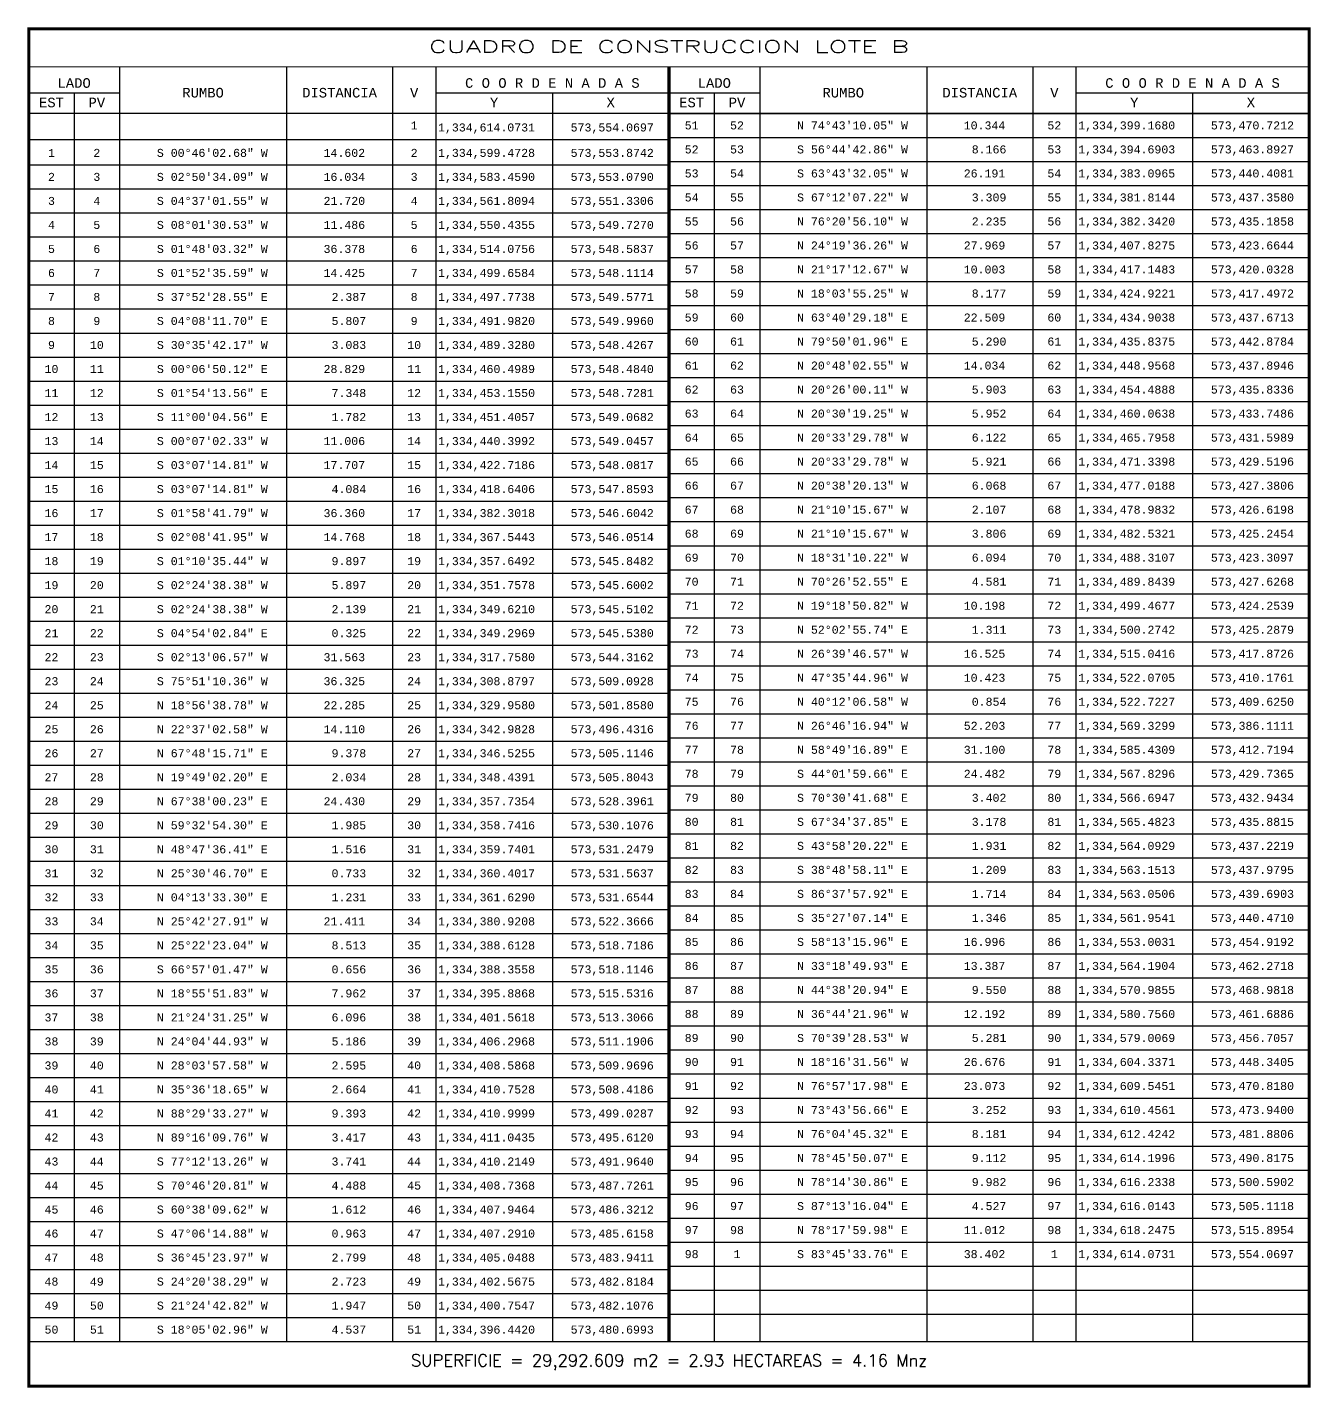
# Model space of a CAD drawing. Header units: millimetres. Extents: x -3245 to 2970, y 1153 to 3965.
# Drawn here: x 2569.5 to 2970.3, y 2570.7 to 2995.6 of the extents above; entities that cross this region are included whole.
import ezdxf
from ezdxf.enums import TextEntityAlignment as Align

# ---------------------------------------------------------------- set-up
doc = ezdxf.new("R2010")
doc.units = ezdxf.units.MM
for name, color, linetype in [('CVL_CUADCON', 1, 'Continuous'), ('CVL_CUADCON_LIN', 8, 'Continuous'), ('CVL_CUADCON_TIT', 1, 'Continuous'), ('CVL_CUADCON_TX', 2, 'Continuous')]:
    doc.layers.add(name, color=color, linetype=linetype)
doc.styles.add('HUECA1', font='HUECA1.shx')
doc.styles.add('MONOTXT4', font='MONOTXT4.shx')

msp = doc.modelspace()

# ---------------------------------------------------------------- linework, layer by layer
at = {"layer": 'CVL_CUADCON', "color": 1, "linetype": 'Continuous', "flags": 128}
for points, const_width in [([(2569.9599, 2585.1139), (2569.9599, 2995.1139), (2769.8924, 2995.1139)], 1), ([(2769.8924, 2995.1139), (2969.8249, 2995.1139), (2969.8249, 2968.6964)], 1), ([(2569.9599, 2983.2414), (2769.8924, 2983.2414)], 0.375), ([(2769.8924, 2968.6964), (2769.8924, 2983.2414)], 1), ([(2769.8924, 2983.2414), (2769.8924, 2585.1139)], 1), ([(2769.8924, 2983.2414), (2969.8249, 2983.2414)], 0.375), ([(2969.8249, 2968.6964), (2969.8249, 2571.1964), (2569.9599, 2571.1964), (2569.9599, 2585.1139)], 1), ([(2569.9599, 2968.6964), (2769.8924, 2968.6964)], 0.375), ([(2769.8924, 2594.7789), (2769.8924, 2968.6964)], 1), ([(2769.8924, 2968.6964), (2969.8249, 2968.6964)], 0.375), ([(2569.9599, 2585.1139), (2969.8249, 2585.1139)], 0.375)]:
    msp.add_lwpolyline(points, dxfattribs=dict(at, const_width=const_width))
at = {"layer": 'CVL_CUADCON_LIN', "color": 8, "linetype": 'Continuous'}
for p, q in [((2598.2824, 2983.2414), (2598.2824, 2585.1139)), ((2650.4599, 2983.2414), (2650.4599, 2585.1139)), ((2683.5674, 2983.2414), (2683.5674, 2585.1139)), ((2697.0324, 2983.2414), (2697.0324, 2585.1139)), ((2798.2149, 2983.2414), (2798.2149, 2968.6964)), ((2850.3924, 2983.2414), (2850.3924, 2968.6964)), ((2883.4999, 2983.2414), (2883.4999, 2968.6964)), ((2896.9649, 2983.2414), (2896.9649, 2968.6964)), ((2569.9599, 2975.1714), (2598.2824, 2975.1714)), ((2584.1099, 2975.1714), (2584.1099, 2585.1139)), ((2697.0324, 2975.1714), (2769.8924, 2975.1714)), ((2733.4624, 2975.1714), (2733.4624, 2585.1139)), ((2769.8924, 2975.1714), (2798.2149, 2975.1714)), ((2784.0424, 2975.1714), (2784.0424, 2968.6964)), ((2896.9649, 2975.1714), (2969.8249, 2975.1714)), ((2933.3949, 2975.1714), (2933.3949, 2968.6964)), ((2769.8924, 2968.6964), (2969.8249, 2968.6964)), ((2784.0424, 2968.6964), (2784.0424, 2585.1139)), ((2798.2149, 2968.6964), (2798.2149, 2585.1139)), ((2850.3924, 2968.6964), (2850.3924, 2585.1139)), ((2883.4999, 2968.6964), (2883.4999, 2585.1139)), ((2896.9649, 2968.6964), (2896.9649, 2585.1139)), ((2933.3949, 2968.6964), (2933.3949, 2585.1139)), ((2569.9599, 2960.5589), (2769.8924, 2960.5589)), ((2769.8924, 2961.1964), (2969.8249, 2961.1964)), ((2769.8924, 2953.6964), (2969.8249, 2953.6964)), ((2569.9599, 2952.6139), (2769.8924, 2952.6139)), ((2569.9599, 2945.1139), (2769.8924, 2945.1139)), ((2769.8924, 2946.1964), (2969.8249, 2946.1964)), ((2569.9599, 2937.6139), (2769.8924, 2937.6139)), ((2769.8924, 2938.6964), (2969.8249, 2938.6964)), ((2569.9599, 2930.1139), (2769.8924, 2930.1139)), ((2769.8924, 2931.1964), (2969.8249, 2931.1964)), ((2769.8924, 2923.6964), (2969.8249, 2923.6964)), ((2569.9599, 2922.6139), (2769.8924, 2922.6139)), ((2569.9599, 2915.1139), (2769.8924, 2915.1139)), ((2769.8924, 2916.1964), (2969.8249, 2916.1964)), ((2569.9599, 2907.6139), (2769.8924, 2907.6139)), ((2769.8924, 2908.6964), (2969.8249, 2908.6964)), ((2569.9599, 2900.1139), (2769.8924, 2900.1139)), ((2769.8924, 2901.1964), (2969.8249, 2901.1964)), ((2769.8924, 2893.6964), (2969.8249, 2893.6964)), ((2569.9599, 2892.6139), (2769.8924, 2892.6139)), ((2769.8924, 2886.1964), (2969.8249, 2886.1964)), ((2569.9599, 2885.1139), (2769.8924, 2885.1139)), ((2569.9599, 2877.6139), (2769.8924, 2877.6139)), ((2769.8924, 2878.6964), (2969.8249, 2878.6964)), ((2569.9599, 2870.1139), (2769.8924, 2870.1139)), ((2769.8924, 2871.1964), (2969.8249, 2871.1964)), ((2569.9599, 2862.6139), (2769.8924, 2862.6139)), ((2769.8924, 2863.6964), (2969.8249, 2863.6964)), ((2769.8924, 2856.1964), (2969.8249, 2856.1964)), ((2569.9599, 2855.1139), (2769.8924, 2855.1139)), ((2569.9599, 2847.6139), (2769.8924, 2847.6139)), ((2769.8924, 2848.6964), (2969.8249, 2848.6964)), ((2569.9599, 2840.1139), (2769.8924, 2840.1139)), ((2769.8924, 2841.1964), (2969.8249, 2841.1964)), ((2569.9599, 2832.6139), (2769.8924, 2832.6139)), ((2769.8924, 2833.6964), (2969.8249, 2833.6964)), ((2769.8924, 2826.1964), (2969.8249, 2826.1964)), ((2569.9599, 2825.1139), (2769.8924, 2825.1139)), ((2569.9599, 2817.6139), (2769.8924, 2817.6139)), ((2769.8924, 2818.6964), (2969.8249, 2818.6964)), ((2569.9599, 2810.1139), (2769.8924, 2810.1139)), ((2769.8924, 2811.1964), (2969.8249, 2811.1964)), ((2569.9599, 2802.6139), (2769.8924, 2802.6139)), ((2769.8924, 2803.6964), (2969.8249, 2803.6964)), ((2769.8924, 2796.1964), (2969.8249, 2796.1964)), ((2569.9599, 2795.1139), (2769.8924, 2795.1139)), ((2569.9599, 2787.6139), (2769.8924, 2787.6139)), ((2769.8924, 2788.6964), (2969.8249, 2788.6964)), ((2569.9599, 2780.1139), (2769.8924, 2780.1139)), ((2769.8924, 2781.1964), (2969.8249, 2781.1964)), ((2569.9599, 2772.6139), (2769.8924, 2772.6139)), ((2769.8924, 2773.6964), (2969.8249, 2773.6964)), ((2569.9599, 2765.1139), (2769.8924, 2765.1139)), ((2769.8924, 2766.1964), (2969.8249, 2766.1964)), ((2769.8924, 2758.6964), (2969.8249, 2758.6964)), ((2569.9599, 2757.6139), (2769.8924, 2757.6139)), ((2569.9599, 2750.1139), (2769.8924, 2750.1139)), ((2769.8924, 2751.1964), (2969.8249, 2751.1964)), ((2569.9599, 2742.6139), (2769.8924, 2742.6139)), ((2769.8924, 2743.6964), (2969.8249, 2743.6964)), ((2569.9599, 2735.1139), (2769.8924, 2735.1139)), ((2769.8924, 2736.1964), (2969.8249, 2736.1964)), ((2769.8924, 2728.6964), (2969.8249, 2728.6964)), ((2569.9599, 2727.6139), (2769.8924, 2727.6139)), ((2569.9599, 2720.1139), (2769.8924, 2720.1139)), ((2769.8924, 2721.1964), (2969.8249, 2721.1964)), ((2569.9599, 2712.6139), (2769.8924, 2712.6139)), ((2769.8924, 2713.6964), (2969.8249, 2713.6964)), ((2569.9599, 2705.1139), (2769.8924, 2705.1139)), ((2769.8924, 2706.1964), (2969.8249, 2706.1964)), ((2769.8924, 2698.6964), (2969.8249, 2698.6964)), ((2569.9599, 2697.6139), (2769.8924, 2697.6139)), ((2569.9599, 2690.1139), (2769.8924, 2690.1139)), ((2769.8924, 2691.1964), (2969.8249, 2691.1964)), ((2569.9599, 2682.6139), (2769.8924, 2682.6139)), ((2769.8924, 2683.6964), (2969.8249, 2683.6964)), ((2569.9599, 2675.1139), (2769.8924, 2675.1139)), ((2769.8924, 2676.1964), (2969.8249, 2676.1964)), ((2769.8924, 2668.6964), (2969.8249, 2668.6964)), ((2569.9599, 2667.6139), (2769.8924, 2667.6139)), ((2569.9599, 2660.1139), (2769.8924, 2660.1139)), ((2769.8924, 2661.1964), (2969.8249, 2661.1964)), ((2569.9599, 2652.6139), (2769.8924, 2652.6139)), ((2769.8924, 2653.6964), (2969.8249, 2653.6964)), ((2569.9599, 2645.1139), (2769.8924, 2645.1139)), ((2769.8924, 2646.1964), (2969.8249, 2646.1964)), ((2569.9599, 2637.6139), (2769.8924, 2637.6139)), ((2769.8924, 2638.6964), (2969.8249, 2638.6964)), ((2769.8924, 2631.1964), (2969.8249, 2631.1964)), ((2569.9599, 2630.1139), (2769.8924, 2630.1139)), ((2569.9599, 2622.6139), (2769.8924, 2622.6139)), ((2769.8924, 2623.6964), (2969.8249, 2623.6964)), ((2569.9599, 2615.1139), (2769.8924, 2615.1139)), ((2769.8924, 2616.1964), (2969.8249, 2616.1964)), ((2569.9599, 2607.6139), (2769.8924, 2607.6139)), ((2769.8924, 2608.6964), (2969.8249, 2608.6964)), ((2769.8924, 2601.1964), (2969.8249, 2601.1964)), ((2569.9599, 2600.1139), (2769.8924, 2600.1139)), ((2569.9599, 2592.6139), (2769.8924, 2592.6139)), ((2769.8924, 2593.6964), (2969.8249, 2593.6964)), ((2569.9599, 2585.1139), (2769.8924, 2585.1139)), ((2569.9599, 2585.1139), (2769.8924, 2585.1139))]:
    msp.add_line(p, q, dxfattribs=at)

# ---------------------------------------------------------------- texts
at = {"layer": 'CVL_CUADCON_TIT', "color": 1, "style": 'HUECA1', "width": 1.353592}
msp.add_text('CUADRO DE CONSTRUCCION LOTE B', height=3.75, dxfattribs=at).set_placement((2694.9261, 2987.6889), (2844.8586, 2987.6889), align=Align.FIT)
at = {"layer": 'CVL_CUADCON_TIT', "color": 1, "style": 'MONOTXT4'}
for s, p in [('LADO', (2584.1099, 2976.6939)), ('C O O R D E N A D A S', (2733.4599, 2976.6939)), ('LADO', (2784.0424, 2976.6939)), ('C O O R D E N A D A S', (2933.3924, 2976.6939)), ('EST', (2577.0349, 2970.6039)), ('PV', (2591.2099, 2970.6039)), ('Y', (2715.2599, 2970.6039)), ('X', (2751.6849, 2970.6039)), ('EST', (2776.9674, 2970.6039)), ('PV', (2791.1424, 2970.6039)), ('Y', (2915.1924, 2970.6039)), ('X', (2951.6174, 2970.6039))]:
    msp.add_text(s, height=3, dxfattribs=at).set_placement(p, align=Align.CENTER)
at = {"layer": 'CVL_CUADCON_TIT', "color": 1}
for s, height, style, p in [('RUMBO', 3, 'MONOTXT4', (2624.3849, 2975.1639)), ('DISTANCIA', 3, 'MONOTXT4', (2667.0099, 2975.1639)), ('V', 3, 'MONOTXT4', (2690.3099, 2975.1639)), ('RUMBO', 3, 'MONOTXT4', (2824.3174, 2975.1639)), ('DISTANCIA', 3, 'MONOTXT4', (2866.9424, 2975.1639)), ('V', 3, 'MONOTXT4', (2890.2424, 2975.1639)), ('SUPERFICIE = 29,292.609 m2 = 2.93 HECTAREAS = 4.16 Mnz', 3.75, 'HUECA1', (2769.8924, 2578.6964))]:
    msp.add_text(s, height=height, dxfattribs=dict(at, style=style)).set_placement(p, align=Align.MIDDLE)
at = {"layer": 'CVL_CUADCON_TX', "color": 2, "style": 'MONOTXT4'}
for s, p in [('1', (2690.2999, 2963.6839)), ('51', (2776.9674, 2963.6964)), ('52', (2791.1286, 2963.6964)), ('52', (2890.2324, 2963.6964)), ('1', (2577.0349, 2955.1139)), ('2', (2591.1961, 2955.1139)), ('2', (2690.2999, 2955.1139)), ('52', (2776.9674, 2956.1964)), ('53', (2791.1286, 2956.1964)), ('53', (2890.2324, 2956.1964)), ('2', (2577.0349, 2947.6139)), ('3', (2591.1961, 2947.6139)), ('3', (2690.2999, 2947.6139)), ('53', (2776.9674, 2948.6964)), ('54', (2791.1286, 2948.6964)), ('54', (2890.2324, 2948.6964)), ('3', (2577.0349, 2940.1139)), ('4', (2591.1961, 2940.1139)), ('4', (2690.2999, 2940.1139)), ('54', (2776.9674, 2941.1964)), ('55', (2791.1286, 2941.1964)), ('55', (2890.2324, 2941.1964)), ('55', (2776.9674, 2933.6964)), ('56', (2791.1286, 2933.6964)), ('56', (2890.2324, 2933.6964)), ('4', (2577.0349, 2932.6139)), ('5', (2591.1961, 2932.6139)), ('5', (2690.2999, 2932.6139)), ('56', (2776.9674, 2926.1964)), ('57', (2791.1286, 2926.1964)), ('57', (2890.2324, 2926.1964)), ('5', (2577.0349, 2925.1139)), ('6', (2591.1961, 2925.1139)), ('6', (2690.2999, 2925.1139)), ('6', (2577.0349, 2917.6139)), ('7', (2591.1961, 2917.6139)), ('7', (2690.2999, 2917.6139)), ('57', (2776.9674, 2918.6964)), ('58', (2791.1286, 2918.6964)), ('58', (2890.2324, 2918.6964)), ('7', (2577.0349, 2910.1139)), ('8', (2591.1961, 2910.1139)), ('8', (2690.2999, 2910.1139)), ('58', (2776.9674, 2911.1964)), ('59', (2791.1286, 2911.1964)), ('59', (2890.2324, 2911.1964)), ('8', (2577.0349, 2902.6139)), ('9', (2591.1961, 2902.6139)), ('9', (2690.2999, 2902.6139)), ('59', (2776.9674, 2903.6964)), ('60', (2791.1286, 2903.6964)), ('60', (2890.2324, 2903.6964)), ('60', (2776.9674, 2896.1964)), ('61', (2791.1286, 2896.1964)), ('61', (2890.2324, 2896.1964)), ('9', (2577.0349, 2895.1139)), ('10', (2591.1961, 2895.1139)), ('10', (2690.2999, 2895.1139)), ('10', (2577.0349, 2887.6139)), ('11', (2591.1961, 2887.6139)), ('11', (2690.2999, 2887.6139)), ('61', (2776.9674, 2888.6964)), ('62', (2791.1286, 2888.6964)), ('62', (2890.2324, 2888.6964)), ('11', (2577.0349, 2880.1139)), ('12', (2591.1961, 2880.1139)), ('12', (2690.2999, 2880.1139)), ('62', (2776.9674, 2881.1964)), ('63', (2791.1286, 2881.1964)), ('63', (2890.2324, 2881.1964)), ('12', (2577.0349, 2872.6139)), ('13', (2591.1961, 2872.6139)), ('13', (2690.2999, 2872.6139)), ('63', (2776.9674, 2873.6964)), ('64', (2791.1286, 2873.6964)), ('64', (2890.2324, 2873.6964)), ('64', (2776.9674, 2866.1964)), ('65', (2791.1286, 2866.1964)), ('65', (2890.2324, 2866.1964)), ('13', (2577.0349, 2865.1139)), ('14', (2591.1961, 2865.1139)), ('14', (2690.2999, 2865.1139)), ('14', (2577.0349, 2857.6139)), ('15', (2591.1961, 2857.6139)), ('15', (2690.2999, 2857.6139)), ('65', (2776.9674, 2858.6964)), ('66', (2791.1286, 2858.6964)), ('66', (2890.2324, 2858.6964)), ('15', (2577.0349, 2850.1139)), ('16', (2591.1961, 2850.1139)), ('16', (2690.2999, 2850.1139)), ('66', (2776.9674, 2851.1964)), ('67', (2791.1286, 2851.1964)), ('67', (2890.2324, 2851.1964)), ('16', (2577.0349, 2842.6139)), ('17', (2591.1961, 2842.6139)), ('17', (2690.2999, 2842.6139)), ('67', (2776.9674, 2843.6964)), ('68', (2791.1286, 2843.6964)), ('68', (2890.2324, 2843.6964)), ('68', (2776.9674, 2836.1964)), ('69', (2791.1286, 2836.1964)), ('69', (2890.2324, 2836.1964)), ('17', (2577.0349, 2835.1139)), ('18', (2591.1961, 2835.1139)), ('18', (2690.2999, 2835.1139)), ('18', (2577.0349, 2827.6139)), ('19', (2591.1961, 2827.6139)), ('19', (2690.2999, 2827.6139)), ('69', (2776.9674, 2828.6964)), ('70', (2791.1286, 2828.6964)), ('70', (2890.2324, 2828.6964)), ('19', (2577.0349, 2820.1139)), ('20', (2591.1961, 2820.1139)), ('20', (2690.2999, 2820.1139)), ('70', (2776.9674, 2821.1964)), ('71', (2791.1286, 2821.1964)), ('71', (2890.2324, 2821.1964)), ('20', (2577.0349, 2812.6139)), ('21', (2591.1961, 2812.6139)), ('21', (2690.2999, 2812.6139)), ('71', (2776.9674, 2813.6964)), ('72', (2791.1286, 2813.6964)), ('72', (2890.2324, 2813.6964)), ('72', (2776.9674, 2806.1964)), ('73', (2791.1286, 2806.1964)), ('73', (2890.2324, 2806.1964)), ('21', (2577.0349, 2805.1139)), ('22', (2591.1961, 2805.1139)), ('22', (2690.2999, 2805.1139)), ('73', (2776.9674, 2798.6964)), ('74', (2791.1286, 2798.6964)), ('74', (2890.2324, 2798.6964)), ('22', (2577.0349, 2797.6139)), ('23', (2591.1961, 2797.6139)), ('23', (2690.2999, 2797.6139)), ('23', (2577.0349, 2790.1139)), ('24', (2591.1961, 2790.1139)), ('24', (2690.2999, 2790.1139)), ('74', (2776.9674, 2791.1964)), ('75', (2791.1286, 2791.1964)), ('75', (2890.2324, 2791.1964)), ('24', (2577.0349, 2782.6139)), ('25', (2591.1961, 2782.6139)), ('25', (2690.2999, 2782.6139)), ('75', (2776.9674, 2783.6964)), ('76', (2791.1286, 2783.6964)), ('76', (2890.2324, 2783.6964)), ('25', (2577.0349, 2775.1139)), ('26', (2591.1961, 2775.1139)), ('26', (2690.2999, 2775.1139)), ('76', (2776.9674, 2776.1964)), ('77', (2791.1286, 2776.1964)), ('77', (2890.2324, 2776.1964)), ('77', (2776.9674, 2768.6964)), ('78', (2791.1286, 2768.6964)), ('78', (2890.2324, 2768.6964)), ('26', (2577.0349, 2767.6139)), ('27', (2591.1961, 2767.6139)), ('27', (2690.2999, 2767.6139)), ('27', (2577.0349, 2760.1139)), ('28', (2591.1961, 2760.1139)), ('28', (2690.2999, 2760.1139)), ('78', (2776.9674, 2761.1964)), ('79', (2791.1286, 2761.1964)), ('79', (2890.2324, 2761.1964)), ('28', (2577.0349, 2752.6139)), ('29', (2591.1961, 2752.6139)), ('29', (2690.2999, 2752.6139)), ('79', (2776.9674, 2753.6964)), ('80', (2791.1286, 2753.6964)), ('80', (2890.2324, 2753.6964)), ('29', (2577.0349, 2745.1139)), ('30', (2591.1961, 2745.1139)), ('30', (2690.2999, 2745.1139)), ('80', (2776.9674, 2746.1964)), ('81', (2791.1286, 2746.1964)), ('81', (2890.2324, 2746.1964)), ('81', (2776.9674, 2738.6964)), ('82', (2791.1286, 2738.6964)), ('82', (2890.2324, 2738.6964)), ('30', (2577.0349, 2737.6139)), ('31', (2591.1961, 2737.6139)), ('31', (2690.2999, 2737.6139)), ('31', (2577.0349, 2730.1139)), ('32', (2591.1961, 2730.1139)), ('32', (2690.2999, 2730.1139)), ('82', (2776.9674, 2731.1964)), ('83', (2791.1286, 2731.1964)), ('83', (2890.2324, 2731.1964)), ('32', (2577.0349, 2722.6139)), ('33', (2591.1961, 2722.6139)), ('33', (2690.2999, 2722.6139)), ('83', (2776.9674, 2723.6964)), ('84', (2791.1286, 2723.6964)), ('84', (2890.2324, 2723.6964)), ('33', (2577.0349, 2715.1139)), ('34', (2591.1961, 2715.1139)), ('34', (2690.2999, 2715.1139)), ('84', (2776.9674, 2716.1964)), ('85', (2791.1286, 2716.1964)), ('85', (2890.2324, 2716.1964)), ('85', (2776.9674, 2708.6964)), ('86', (2791.1286, 2708.6964)), ('86', (2890.2324, 2708.6964)), ('34', (2577.0349, 2707.6139)), ('35', (2591.1961, 2707.6139)), ('35', (2690.2999, 2707.6139)), ('35', (2577.0349, 2700.1139)), ('36', (2591.1961, 2700.1139)), ('36', (2690.2999, 2700.1139)), ('86', (2776.9674, 2701.1964)), ('87', (2791.1286, 2701.1964)), ('87', (2890.2324, 2701.1964)), ('36', (2577.0349, 2692.6139)), ('37', (2591.1961, 2692.6139)), ('37', (2690.2999, 2692.6139)), ('87', (2776.9674, 2693.6964)), ('88', (2791.1286, 2693.6964)), ('88', (2890.2324, 2693.6964)), ('37', (2577.0349, 2685.1139)), ('38', (2591.1961, 2685.1139)), ('38', (2690.2999, 2685.1139)), ('88', (2776.9674, 2686.1964)), ('89', (2791.1286, 2686.1964)), ('89', (2890.2324, 2686.1964)), ('89', (2776.9674, 2678.6964)), ('90', (2791.1286, 2678.6964)), ('90', (2890.2324, 2678.6964)), ('38', (2577.0349, 2677.6139)), ('39', (2591.1961, 2677.6139)), ('39', (2690.2999, 2677.6139)), ('90', (2776.9674, 2671.1964)), ('91', (2791.1286, 2671.1964)), ('91', (2890.2324, 2671.1964)), ('39', (2577.0349, 2670.1139)), ('40', (2591.1961, 2670.1139)), ('40', (2690.2999, 2670.1139)), ('40', (2577.0349, 2662.6139)), ('41', (2591.1961, 2662.6139)), ('41', (2690.2999, 2662.6139)), ('91', (2776.9674, 2663.6964)), ('92', (2791.1286, 2663.6964)), ('92', (2890.2324, 2663.6964)), ('41', (2577.0349, 2655.1139)), ('42', (2591.1961, 2655.1139)), ('42', (2690.2999, 2655.1139)), ('92', (2776.9674, 2656.1964)), ('93', (2791.1286, 2656.1964)), ('93', (2890.2324, 2656.1964)), ('42', (2577.0349, 2647.6139)), ('43', (2591.1961, 2647.6139)), ('43', (2690.2999, 2647.6139)), ('93', (2776.9674, 2648.6964)), ('94', (2791.1286, 2648.6964)), ('94', (2890.2324, 2648.6964)), ('94', (2776.9674, 2641.1964)), ('95', (2791.1286, 2641.1964)), ('95', (2890.2324, 2641.1964)), ('43', (2577.0349, 2640.1139)), ('44', (2591.1961, 2640.1139)), ('44', (2690.2999, 2640.1139)), ('44', (2577.0349, 2632.6139)), ('45', (2591.1961, 2632.6139)), ('45', (2690.2999, 2632.6139)), ('95', (2776.9674, 2633.6964)), ('96', (2791.1286, 2633.6964)), ('96', (2890.2324, 2633.6964)), ('45', (2577.0349, 2625.1139)), ('46', (2591.1961, 2625.1139)), ('46', (2690.2999, 2625.1139)), ('96', (2776.9674, 2626.1964)), ('97', (2791.1286, 2626.1964)), ('97', (2890.2324, 2626.1964)), ('46', (2577.0349, 2617.6139)), ('47', (2591.1961, 2617.6139)), ('47', (2690.2999, 2617.6139)), ('97', (2776.9674, 2618.6964)), ('98', (2791.1286, 2618.6964)), ('98', (2890.2324, 2618.6964)), ('98', (2776.9674, 2611.1964)), ('1', (2791.1286, 2611.1964)), ('1', (2890.2324, 2611.1964)), ('47', (2577.0349, 2610.1139)), ('48', (2591.1961, 2610.1139)), ('48', (2690.2999, 2610.1139)), ('48', (2577.0349, 2602.6139)), ('49', (2591.1961, 2602.6139)), ('49', (2690.2999, 2602.6139)), ('49', (2577.0349, 2595.1139)), ('50', (2591.1961, 2595.1139)), ('50', (2690.2999, 2595.1139)), ('50', (2577.0349, 2587.6139)), ('51', (2591.1961, 2587.6139)), ('51', (2690.2999, 2587.6139))]:
    msp.add_text(s, height=2.5, dxfattribs=at).set_placement(p, align=Align.CENTER)
for s, p in [('N 74%%d43\'10.05" W', (2809.8924, 2963.6964)), ('10.344', (2861.9424, 2963.6964)), ('1,334,399.1680', (2897.6924, 2963.6964)), ('573,470.7212', (2939.1174, 2963.6964)), ('1,334,614.0731', (2697.7599, 2963.0589)), ('573,554.0697', (2739.1849, 2963.0589)), ('S 00%%d46\'02.68" W', (2609.9599, 2955.1139)), ('14.602', (2662.0099, 2955.1139)), ('1,334,599.4728', (2697.7599, 2955.1139)), ('573,553.8742', (2739.1849, 2955.1139)), ('S 56%%d44\'42.86" W', (2809.8924, 2956.1964)), ('8.166', (2864.4424, 2956.1964)), ('1,334,394.6903', (2897.6924, 2956.1964)), ('573,463.8927', (2939.1174, 2956.1964)), ('S 02%%d50\'34.09" W', (2609.9599, 2947.6139)), ('16.034', (2662.0099, 2947.6139)), ('1,334,583.4590', (2697.7599, 2947.6139)), ('573,553.0790', (2739.1849, 2947.6139)), ('S 63%%d43\'32.05" W', (2809.8924, 2948.6964)), ('26.191', (2861.9424, 2948.6964)), ('1,334,383.0965', (2897.6924, 2948.6964)), ('573,440.4081', (2939.1174, 2948.6964)), ('S 04%%d37\'01.55" W', (2609.9599, 2940.1139)), ('21.720', (2662.0099, 2940.1139)), ('1,334,561.8094', (2697.7599, 2940.1139)), ('573,551.3306', (2739.1849, 2940.1139)), ('S 67%%d12\'07.22" W', (2809.8924, 2941.1964)), ('3.309', (2864.4424, 2941.1964)), ('1,334,381.8144', (2897.6924, 2941.1964)), ('573,437.3580', (2939.1174, 2941.1964)), ('N 76%%d20\'56.10" W', (2809.8924, 2933.6964)), ('2.235', (2864.4424, 2933.6964)), ('1,334,382.3420', (2897.6924, 2933.6964)), ('573,435.1858', (2939.1174, 2933.6964)), ('S 08%%d01\'30.53" W', (2609.9599, 2932.6139)), ('11.486', (2662.0099, 2932.6139)), ('1,334,550.4355', (2697.7599, 2932.6139)), ('573,549.7270', (2739.1849, 2932.6139)), ('S 01%%d48\'03.32" W', (2609.9599, 2925.1139)), ('N 24%%d19\'36.26" W', (2809.8924, 2926.1964)), ('27.969', (2861.9424, 2926.1964)), ('1,334,407.8275', (2897.6924, 2926.1964)), ('573,423.6644', (2939.1174, 2926.1964)), ('36.378', (2662.0099, 2925.1139)), ('1,334,514.0756', (2697.7599, 2925.1139)), ('573,548.5837', (2739.1849, 2925.1139)), ('S 01%%d52\'35.59" W', (2609.9599, 2917.6139)), ('14.425', (2662.0099, 2917.6139)), ('1,334,499.6584', (2697.7599, 2917.6139)), ('573,548.1114', (2739.1849, 2917.6139)), ('N 21%%d17\'12.67" W', (2809.8924, 2918.6964)), ('10.003', (2861.9424, 2918.6964)), ('1,334,417.1483', (2897.6924, 2918.6964)), ('573,420.0328', (2939.1174, 2918.6964)), ('S 37%%d52\'28.55" E', (2609.9599, 2910.1139)), ('2.387', (2664.5099, 2910.1139)), ('1,334,497.7738', (2697.7599, 2910.1139)), ('573,549.5771', (2739.1849, 2910.1139)), ('N 18%%d03\'55.25" W', (2809.8924, 2911.1964)), ('8.177', (2864.4424, 2911.1964)), ('1,334,424.9221', (2897.6924, 2911.1964)), ('573,417.4972', (2939.1174, 2911.1964)), ('N 63%%d40\'29.18" E', (2809.8924, 2903.6964)), ('S 04%%d08\'11.70" E', (2609.9599, 2902.6139)), ('5.807', (2664.5099, 2902.6139)), ('1,334,491.9820', (2697.7599, 2902.6139)), ('573,549.9960', (2739.1849, 2902.6139)), ('22.509', (2861.9424, 2903.6964)), ('1,334,434.9038', (2897.6924, 2903.6964)), ('573,437.6713', (2939.1174, 2903.6964)), ('N 79%%d50\'01.96" E', (2809.8924, 2896.1964)), ('5.290', (2864.4424, 2896.1964)), ('1,334,435.8375', (2897.6924, 2896.1964)), ('573,442.8784', (2939.1174, 2896.1964)), ('S 30%%d35\'42.17" W', (2609.9599, 2895.1139)), ('3.083', (2664.5099, 2895.1139)), ('1,334,489.3280', (2697.7599, 2895.1139)), ('573,548.4267', (2739.1849, 2895.1139)), ('S 00%%d06\'50.12" E', (2609.9599, 2887.6139)), ('28.829', (2662.0099, 2887.6139)), ('1,334,460.4989', (2697.7599, 2887.6139)), ('573,548.4840', (2739.1849, 2887.6139)), ('N 20%%d48\'02.55" W', (2809.8924, 2888.6964)), ('14.034', (2861.9424, 2888.6964)), ('1,334,448.9568', (2897.6924, 2888.6964)), ('573,437.8946', (2939.1174, 2888.6964)), ('S 01%%d54\'13.56" E', (2609.9599, 2880.1139)), ('7.348', (2664.5099, 2880.1139)), ('1,334,453.1550', (2697.7599, 2880.1139)), ('573,548.7281', (2739.1849, 2880.1139)), ('N 20%%d26\'00.11" W', (2809.8924, 2881.1964)), ('5.903', (2864.4424, 2881.1964)), ('1,334,454.4888', (2897.6924, 2881.1964)), ('573,435.8336', (2939.1174, 2881.1964)), ('S 11%%d00\'04.56" E', (2609.9599, 2872.6139)), ('1.782', (2664.5099, 2872.6139)), ('1,334,451.4057', (2697.7599, 2872.6139)), ('573,549.0682', (2739.1849, 2872.6139)), ('N 20%%d30\'19.25" W', (2809.8924, 2873.6964)), ('5.952', (2864.4424, 2873.6964)), ('1,334,460.0638', (2897.6924, 2873.6964)), ('573,433.7486', (2939.1174, 2873.6964)), ('N 20%%d33\'29.78" W', (2809.8924, 2866.1964)), ('6.122', (2864.4424, 2866.1964)), ('1,334,465.7958', (2897.6924, 2866.1964)), ('573,431.5989', (2939.1174, 2866.1964)), ('S 00%%d07\'02.33" W', (2609.9599, 2865.1139)), ('11.006', (2662.0099, 2865.1139)), ('1,334,440.3992', (2697.7599, 2865.1139)), ('573,549.0457', (2739.1849, 2865.1139)), ('S 03%%d07\'14.81" W', (2609.9599, 2857.6139)), ('17.707', (2662.0099, 2857.6139)), ('1,334,422.7186', (2697.7599, 2857.6139)), ('573,548.0817', (2739.1849, 2857.6139)), ('N 20%%d33\'29.78" W', (2809.8924, 2858.6964)), ('5.921', (2864.4424, 2858.6964)), ('1,334,471.3398', (2897.6924, 2858.6964)), ('573,429.5196', (2939.1174, 2858.6964)), ('S 03%%d07\'14.81" W', (2609.9599, 2850.1139)), ('4.084', (2664.5099, 2850.1139)), ('1,334,418.6406', (2697.7599, 2850.1139)), ('573,547.8593', (2739.1849, 2850.1139)), ('N 20%%d38\'20.13" W', (2809.8924, 2851.1964)), ('6.068', (2864.4424, 2851.1964)), ('1,334,477.0188', (2897.6924, 2851.1964)), ('573,427.3806', (2939.1174, 2851.1964)), ('S 01%%d58\'41.79" W', (2609.9599, 2842.6139)), ('36.360', (2662.0099, 2842.6139)), ('1,334,382.3018', (2697.7599, 2842.6139)), ('573,546.6042', (2739.1849, 2842.6139)), ('N 21%%d10\'15.67" W', (2809.8924, 2843.6964)), ('2.107', (2864.4424, 2843.6964)), ('1,334,478.9832', (2897.6924, 2843.6964)), ('573,426.6198', (2939.1174, 2843.6964)), ('N 21%%d10\'15.67" W', (2809.8924, 2836.1964)), ('3.806', (2864.4424, 2836.1964)), ('1,334,482.5321', (2897.6924, 2836.1964)), ('573,425.2454', (2939.1174, 2836.1964)), ('S 02%%d08\'41.95" W', (2609.9599, 2835.1139)), ('14.768', (2662.0099, 2835.1139)), ('1,334,367.5443', (2697.7599, 2835.1139)), ('573,546.0514', (2739.1849, 2835.1139)), ('S 01%%d10\'35.44" W', (2609.9599, 2827.6139)), ('9.897', (2664.5099, 2827.6139)), ('1,334,357.6492', (2697.7599, 2827.6139)), ('573,545.8482', (2739.1849, 2827.6139)), ('N 18%%d31\'10.22" W', (2809.8924, 2828.6964)), ('6.094', (2864.4424, 2828.6964)), ('1,334,488.3107', (2897.6924, 2828.6964)), ('573,423.3097', (2939.1174, 2828.6964)), ('S 02%%d24\'38.38" W', (2609.9599, 2820.1139)), ('5.897', (2664.5099, 2820.1139)), ('1,334,351.7578', (2697.7599, 2820.1139)), ('573,545.6002', (2739.1849, 2820.1139)), ('N 70%%d26\'52.55" E', (2809.8924, 2821.1964)), ('4.581', (2864.4424, 2821.1964)), ('1,334,489.8439', (2897.6924, 2821.1964)), ('573,427.6268', (2939.1174, 2821.1964)), ('S 02%%d24\'38.38" W', (2609.9599, 2812.6139)), ('2.139', (2664.5099, 2812.6139)), ('1,334,349.6210', (2697.7599, 2812.6139)), ('573,545.5102', (2739.1849, 2812.6139)), ('N 19%%d18\'50.82" W', (2809.8924, 2813.6964)), ('10.198', (2861.9424, 2813.6964)), ('1,334,499.4677', (2897.6924, 2813.6964)), ('573,424.2539', (2939.1174, 2813.6964)), ('N 52%%d02\'55.74" E', (2809.8924, 2806.1964)), ('1.311', (2864.4424, 2806.1964)), ('1,334,500.2742', (2897.6924, 2806.1964)), ('573,425.2879', (2939.1174, 2806.1964)), ('S 04%%d54\'02.84" E', (2609.9599, 2805.1139)), ('0.325', (2664.5099, 2805.1139)), ('1,334,349.2969', (2697.7599, 2805.1139)), ('573,545.5380', (2739.1849, 2805.1139)), ('S 02%%d13\'06.57" W', (2609.9599, 2797.6139)), ('N 26%%d39\'46.57" W', (2809.8924, 2798.6964)), ('16.525', (2861.9424, 2798.6964)), ('1,334,515.0416', (2897.6924, 2798.6964)), ('573,417.8726', (2939.1174, 2798.6964)), ('31.563', (2662.0099, 2797.6139)), ('1,334,317.7580', (2697.7599, 2797.6139)), ('573,544.3162', (2739.1849, 2797.6139)), ('S 75%%d51\'10.36" W', (2609.9599, 2790.1139)), ('36.325', (2662.0099, 2790.1139)), ('1,334,308.8797', (2697.7599, 2790.1139)), ('573,509.0928', (2739.1849, 2790.1139)), ('N 47%%d35\'44.96" W', (2809.8924, 2791.1964)), ('10.423', (2861.9424, 2791.1964)), ('1,334,522.0705', (2897.6924, 2791.1964)), ('573,410.1761', (2939.1174, 2791.1964)), ('N 18%%d56\'38.78" W', (2609.9599, 2782.6139)), ('22.285', (2662.0099, 2782.6139)), ('1,334,329.9580', (2697.7599, 2782.6139)), ('573,501.8580', (2739.1849, 2782.6139)), ('N 40%%d12\'06.58" W', (2809.8924, 2783.6964)), ('0.854', (2864.4424, 2783.6964)), ('1,334,522.7227', (2897.6924, 2783.6964)), ('573,409.6250', (2939.1174, 2783.6964)), ('N 22%%d37\'02.58" W', (2609.9599, 2775.1139)), ('14.110', (2662.0099, 2775.1139)), ('1,334,342.9828', (2697.7599, 2775.1139)), ('573,496.4316', (2739.1849, 2775.1139)), ('N 26%%d46\'16.94" W', (2809.8924, 2776.1964)), ('52.203', (2861.9424, 2776.1964)), ('1,334,569.3299', (2897.6924, 2776.1964)), ('573,386.1111', (2939.1174, 2776.1964)), ('N 58%%d49\'16.89" E', (2809.8924, 2768.6964)), ('31.100', (2861.9424, 2768.6964)), ('1,334,585.4309', (2897.6924, 2768.6964)), ('573,412.7194', (2939.1174, 2768.6964)), ('N 67%%d48\'15.71" E', (2609.9599, 2767.6139)), ('9.378', (2664.5099, 2767.6139)), ('1,334,346.5255', (2697.7599, 2767.6139)), ('573,505.1146', (2739.1849, 2767.6139)), ('N 19%%d49\'02.20" E', (2609.9599, 2760.1139)), ('2.034', (2664.5099, 2760.1139)), ('1,334,348.4391', (2697.7599, 2760.1139)), ('573,505.8043', (2739.1849, 2760.1139)), ('S 44%%d01\'59.66" E', (2809.8924, 2761.1964)), ('24.482', (2861.9424, 2761.1964)), ('1,334,567.8296', (2897.6924, 2761.1964)), ('573,429.7365', (2939.1174, 2761.1964)), ('N 67%%d38\'00.23" E', (2609.9599, 2752.6139)), ('24.430', (2662.0099, 2752.6139)), ('1,334,357.7354', (2697.7599, 2752.6139)), ('573,528.3961', (2739.1849, 2752.6139)), ('S 70%%d30\'41.68" E', (2809.8924, 2753.6964)), ('3.402', (2864.4424, 2753.6964)), ('1,334,566.6947', (2897.6924, 2753.6964)), ('573,432.9434', (2939.1174, 2753.6964)), ('N 59%%d32\'54.30" E', (2609.9599, 2745.1139)), ('1.985', (2664.5099, 2745.1139)), ('1,334,358.7416', (2697.7599, 2745.1139)), ('573,530.1076', (2739.1849, 2745.1139)), ('S 67%%d34\'37.85" E', (2809.8924, 2746.1964)), ('3.178', (2864.4424, 2746.1964)), ('1,334,565.4823', (2897.6924, 2746.1964)), ('573,435.8815', (2939.1174, 2746.1964)), ('S 43%%d58\'20.22" E', (2809.8924, 2738.6964)), ('1.931', (2864.4424, 2738.6964)), ('1,334,564.0929', (2897.6924, 2738.6964)), ('573,437.2219', (2939.1174, 2738.6964)), ('N 48%%d47\'36.41" E', (2609.9599, 2737.6139)), ('1.516', (2664.5099, 2737.6139)), ('1,334,359.7401', (2697.7599, 2737.6139)), ('573,531.2479', (2739.1849, 2737.6139)), ('N 25%%d30\'46.70" E', (2609.9599, 2730.1139)), ('0.733', (2664.5099, 2730.1139)), ('1,334,360.4017', (2697.7599, 2730.1139)), ('573,531.5637', (2739.1849, 2730.1139)), ('S 38%%d48\'58.11" E', (2809.8924, 2731.1964)), ('1.209', (2864.4424, 2731.1964)), ('1,334,563.1513', (2897.6924, 2731.1964)), ('573,437.9795', (2939.1174, 2731.1964)), ('N 04%%d13\'33.30" E', (2609.9599, 2722.6139)), ('1.231', (2664.5099, 2722.6139)), ('1,334,361.6290', (2697.7599, 2722.6139)), ('573,531.6544', (2739.1849, 2722.6139)), ('S 86%%d37\'57.92" E', (2809.8924, 2723.6964)), ('1.714', (2864.4424, 2723.6964)), ('1,334,563.0506', (2897.6924, 2723.6964)), ('573,439.6903', (2939.1174, 2723.6964)), ('N 25%%d42\'27.91" W', (2609.9599, 2715.1139)), ('21.411', (2662.0099, 2715.1139)), ('1,334,380.9208', (2697.7599, 2715.1139)), ('573,522.3666', (2739.1849, 2715.1139)), ('S 35%%d27\'07.14" E', (2809.8924, 2716.1964)), ('1.346', (2864.4424, 2716.1964)), ('1,334,561.9541', (2897.6924, 2716.1964)), ('573,440.4710', (2939.1174, 2716.1964)), ('S 58%%d13\'15.96" E', (2809.8924, 2708.6964)), ('16.996', (2861.9424, 2708.6964)), ('1,334,553.0031', (2897.6924, 2708.6964)), ('573,454.9192', (2939.1174, 2708.6964)), ('N 25%%d22\'23.04" W', (2609.9599, 2707.6139)), ('8.513', (2664.5099, 2707.6139)), ('1,334,388.6128', (2697.7599, 2707.6139)), ('573,518.7186', (2739.1849, 2707.6139)), ('S 66%%d57\'01.47" W', (2609.9599, 2700.1139)), ('0.656', (2664.5099, 2700.1139)), ('1,334,388.3558', (2697.7599, 2700.1139)), ('573,518.1146', (2739.1849, 2700.1139)), ('N 33%%d18\'49.93" E', (2809.8924, 2701.1964)), ('13.387', (2861.9424, 2701.1964)), ('1,334,564.1904', (2897.6924, 2701.1964)), ('573,462.2718', (2939.1174, 2701.1964)), ('N 18%%d55\'51.83" W', (2609.9599, 2692.6139)), ('7.962', (2664.5099, 2692.6139)), ('1,334,395.8868', (2697.7599, 2692.6139)), ('573,515.5316', (2739.1849, 2692.6139)), ('N 44%%d38\'20.94" E', (2809.8924, 2693.6964)), ('9.550', (2864.4424, 2693.6964)), ('1,334,570.9855', (2897.6924, 2693.6964)), ('573,468.9818', (2939.1174, 2693.6964)), ('N 21%%d24\'31.25" W', (2609.9599, 2685.1139)), ('6.096', (2664.5099, 2685.1139)), ('1,334,401.5618', (2697.7599, 2685.1139)), ('573,513.3066', (2739.1849, 2685.1139)), ('N 36%%d44\'21.96" W', (2809.8924, 2686.1964)), ('12.192', (2861.9424, 2686.1964)), ('1,334,580.7560', (2897.6924, 2686.1964)), ('573,461.6886', (2939.1174, 2686.1964)), ('S 70%%d39\'28.53" W', (2809.8924, 2678.6964)), ('5.281', (2864.4424, 2678.6964)), ('1,334,579.0069', (2897.6924, 2678.6964)), ('573,456.7057', (2939.1174, 2678.6964)), ('N 24%%d04\'44.93" W', (2609.9599, 2677.6139)), ('5.186', (2664.5099, 2677.6139)), ('1,334,406.2968', (2697.7599, 2677.6139)), ('573,511.1906', (2739.1849, 2677.6139)), ('N 28%%d03\'57.58" W', (2609.9599, 2670.1139)), ('N 18%%d16\'31.56" W', (2809.8924, 2671.1964)), ('26.676', (2861.9424, 2671.1964)), ('1,334,604.3371', (2897.6924, 2671.1964)), ('573,448.3405', (2939.1174, 2671.1964)), ('2.595', (2664.5099, 2670.1139)), ('1,334,408.5868', (2697.7599, 2670.1139)), ('573,509.9696', (2739.1849, 2670.1139)), ('N 35%%d36\'18.65" W', (2609.9599, 2662.6139)), ('2.664', (2664.5099, 2662.6139)), ('1,334,410.7528', (2697.7599, 2662.6139)), ('573,508.4186', (2739.1849, 2662.6139)), ('N 76%%d57\'17.98" E', (2809.8924, 2663.6964)), ('23.073', (2861.9424, 2663.6964)), ('1,334,609.5451', (2897.6924, 2663.6964)), ('573,470.8180', (2939.1174, 2663.6964)), ('N 88%%d29\'33.27" W', (2609.9599, 2655.1139)), ('9.393', (2664.5099, 2655.1139)), ('1,334,410.9999', (2697.7599, 2655.1139)), ('573,499.0287', (2739.1849, 2655.1139)), ('N 73%%d43\'56.66" E', (2809.8924, 2656.1964)), ('3.252', (2864.4424, 2656.1964)), ('1,334,610.4561', (2897.6924, 2656.1964)), ('573,473.9400', (2939.1174, 2656.1964)), ('N 89%%d16\'09.76" W', (2609.9599, 2647.6139)), ('3.417', (2664.5099, 2647.6139)), ('1,334,411.0435', (2697.7599, 2647.6139)), ('573,495.6120', (2739.1849, 2647.6139)), ('N 76%%d04\'45.32" E', (2809.8924, 2648.6964)), ('8.181', (2864.4424, 2648.6964)), ('1,334,612.4242', (2897.6924, 2648.6964)), ('573,481.8806', (2939.1174, 2648.6964)), ('N 78%%d45\'50.07" E', (2809.8924, 2641.1964)), ('9.112', (2864.4424, 2641.1964)), ('1,334,614.1996', (2897.6924, 2641.1964)), ('573,490.8175', (2939.1174, 2641.1964)), ('S 77%%d12\'13.26" W', (2609.9599, 2640.1139)), ('3.741', (2664.5099, 2640.1139)), ('1,334,410.2149', (2697.7599, 2640.1139)), ('573,491.9640', (2739.1849, 2640.1139)), ('S 70%%d46\'20.81" W', (2609.9599, 2632.6139)), ('4.488', (2664.5099, 2632.6139)), ('1,334,408.7368', (2697.7599, 2632.6139)), ('573,487.7261', (2739.1849, 2632.6139)), ('N 78%%d14\'30.86" E', (2809.8924, 2633.6964)), ('9.982', (2864.4424, 2633.6964)), ('1,334,616.2338', (2897.6924, 2633.6964)), ('573,500.5902', (2939.1174, 2633.6964)), ('S 60%%d38\'09.62" W', (2609.9599, 2625.1139)), ('1.612', (2664.5099, 2625.1139)), ('1,334,407.9464', (2697.7599, 2625.1139)), ('573,486.3212', (2739.1849, 2625.1139)), ('S 87%%d13\'16.04" E', (2809.8924, 2626.1964)), ('4.527', (2864.4424, 2626.1964)), ('1,334,616.0143', (2897.6924, 2626.1964)), ('573,505.1118', (2939.1174, 2626.1964)), ('S 47%%d06\'14.88" W', (2609.9599, 2617.6139)), ('0.963', (2664.5099, 2617.6139)), ('1,334,407.2910', (2697.7599, 2617.6139)), ('573,485.6158', (2739.1849, 2617.6139)), ('N 78%%d17\'59.98" E', (2809.8924, 2618.6964)), ('11.012', (2861.9424, 2618.6964)), ('1,334,618.2475', (2897.6924, 2618.6964)), ('573,515.8954', (2939.1174, 2618.6964)), ('S 83%%d45\'33.76" E', (2809.8924, 2611.1964)), ('38.402', (2861.9424, 2611.1964)), ('1,334,614.0731', (2897.6924, 2611.1964)), ('573,554.0697', (2939.1174, 2611.1964)), ('S 36%%d45\'23.97" W', (2609.9599, 2610.1139)), ('2.799', (2664.5099, 2610.1139)), ('1,334,405.0488', (2697.7599, 2610.1139)), ('573,483.9411', (2739.1849, 2610.1139)), ('S 24%%d20\'38.29" W', (2609.9599, 2602.6139)), ('2.723', (2664.5099, 2602.6139)), ('1,334,402.5675', (2697.7599, 2602.6139)), ('573,482.8184', (2739.1849, 2602.6139)), ('S 21%%d24\'42.82" W', (2609.9599, 2595.1139)), ('1.947', (2664.5099, 2595.1139)), ('1,334,400.7547', (2697.7599, 2595.1139)), ('573,482.1076', (2739.1849, 2595.1139)), ('S 18%%d05\'02.96" W', (2609.9599, 2587.6139)), ('4.537', (2664.5099, 2587.6139)), ('1,334,396.4420', (2697.7599, 2587.6139)), ('573,480.6993', (2739.1849, 2587.6139))]:
    msp.add_text(s, height=2.5, dxfattribs=at).set_placement(p)

doc.saveas('drawing.dxf')
